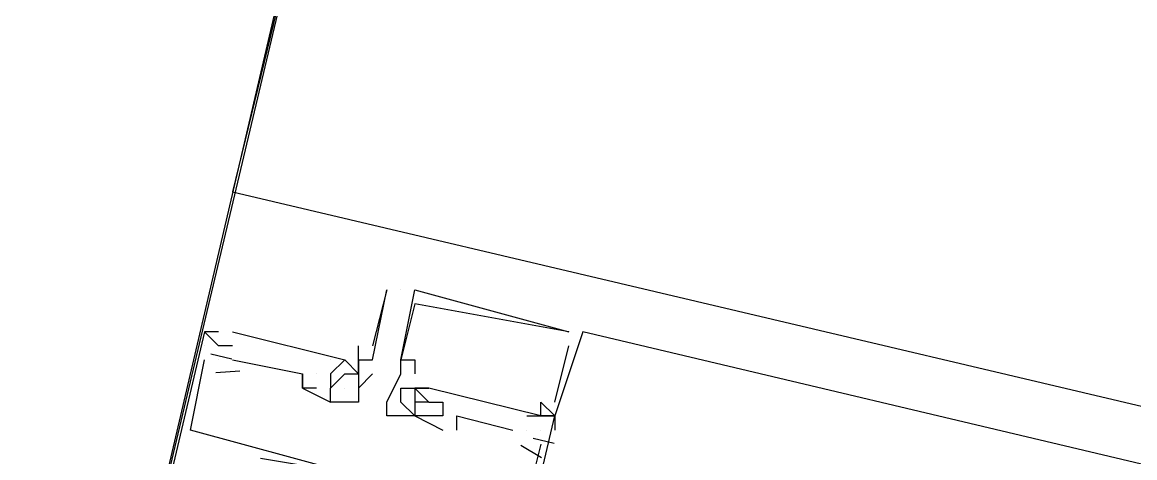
# Model space of a CAD drawing. Header units: feet. Extents: x -84 to 198, y -22 to 181.
# Drawn here: x 123.96 to 125.018, y 128.378 to 128.792 of the extents above; entities that cross this region are included whole.
import ezdxf

# ---------------------------------------------------------------- set-up
doc = ezdxf.new("R2010")
doc.units = ezdxf.units.FT
doc.layers.add('A-LINEA', color=7, linetype='CONTINUOUS')
doc.layers.add('A-MURO-CONCRETO', color=8, linetype='CONTINUOUS')

msp = doc.modelspace()

# ---------------------------------------------------------------- linework, layer by layer
at = {"layer": 'A-LINEA'}
for p, q in [((124.16, 128.6311), (133.8267, 126.3511)), ((124.3067, 128.5378), (124.3067, 128.5378)), ((124.32, 128.5378), (124.32, 128.5378)), ((124.3333, 128.5378), (124.3333, 128.5378)), ((124.3333, 128.5378), (124.3333, 128.5378)), ((124.3333, 128.5378), (124.3333, 128.5378)), ((124.3333, 128.5244), (124.3333, 128.5244)), ((124.3333, 128.5244), (124.3333, 128.5244)), ((124.3333, 128.5244), (124.3333, 128.5244)), ((124.1467, 128.4844), (124.1333, 128.4978)), ((124.1333, 128.4978), (124.1333, 128.4978)), ((124.1333, 128.4978), (124.1333, 128.4978)), ((124.1467, 128.4844), (124.1333, 128.4978)), ((124.1333, 128.4978), (124.1333, 128.4978)), ((124.1333, 128.4978), (124.1333, 128.4978)), ((124.1467, 128.4844), (124.1333, 128.4978)), ((124.1333, 128.4978), (124.1333, 128.4978)), ((124.1333, 128.4978), (124.1333, 128.4978)), ((124.1467, 128.4978), (124.1467, 128.4978)), ((124.1467, 128.4978), (124.1467, 128.4978)), ((124.1467, 128.4978), (124.1467, 128.4978)), ((124.16, 128.4978), (124.2667, 128.4711)), ((124.16, 128.4978), (124.16, 128.4978)), ((124.16, 128.4978), (124.2667, 128.4711)), ((124.16, 128.4978), (124.16, 128.4978)), ((124.16, 128.4978), (124.2667, 128.4711)), ((124.16, 128.4978), (124.16, 128.4978)), ((124.48, 128.4978), (124.48, 128.4978)), ((124.48, 128.4978), (124.48, 128.4978)), ((124.48, 128.4978), (124.48, 128.4978)), ((124.48, 128.4978), (124.48, 128.4978)), ((124.48, 128.4978), (124.48, 128.4978)), ((124.48, 128.4978), (124.48, 128.4978)), ((124.4933, 128.4978), (124.4933, 128.4978)), ((132.6667, 126.5644), (124.4933, 128.4978)), ((124.4933, 128.4978), (124.4933, 128.4978)), ((124.4933, 128.4978), (124.4933, 128.4978)), ((124.1333, 128.4844), (124.1333, 128.4844)), ((124.1333, 128.4844), (124.1333, 128.4844)), ((124.1333, 128.4844), (124.1333, 128.4844)), ((124.1333, 128.4844), (124.1333, 128.4844)), ((124.1333, 128.4844), (124.1333, 128.4844)), ((124.1333, 128.4844), (124.1333, 128.4844)), ((124.1467, 128.4844), (124.1467, 128.4844)), ((124.1467, 128.4844), (124.1467, 128.4844)), ((124.1467, 128.4844), (124.1467, 128.4844)), ((124.1467, 128.4844), (124.1467, 128.4844)), ((124.1467, 128.4844), (124.1467, 128.4844)), ((124.1467, 128.4844), (124.1467, 128.4844)), ((124.1467, 128.4844), (124.1467, 128.4844)), ((124.1467, 128.4844), (124.1467, 128.4844)), ((124.1467, 128.4844), (124.1467, 128.4844)), ((124.16, 128.4844), (124.16, 128.4844)), ((124.16, 128.4844), (124.16, 128.4844)), ((124.16, 128.4844), (124.16, 128.4844)), ((124.28, 128.4844), (124.28, 128.4844)), ((124.28, 128.4844), (124.28, 128.4844)), ((124.2933, 128.4844), (124.2933, 128.4844)), ((124.48, 128.4844), (124.48, 128.4844)), ((124.48, 128.4844), (124.48, 128.4844)), ((124.48, 128.4844), (124.48, 128.4844)), ((124.1333, 128.4711), (124.1333, 128.4711)), ((124.1333, 128.4711), (124.1333, 128.4711)), ((124.1333, 128.4711), (124.1333, 128.4711)), ((124.1394, 128.4768), (124.1594, 128.4721)), ((124.1394, 128.4768), (124.1594, 128.4721)), ((124.1394, 128.4768), (124.1594, 128.4721)), ((124.1467, 128.4711), (124.1467, 128.4711)), ((124.1467, 128.4711), (124.1467, 128.4711)), ((124.1467, 128.4711), (124.1467, 128.4711)), ((124.16, 128.4711), (124.16, 128.4711)), ((124.16, 128.4711), (124.16, 128.4711)), ((124.16, 128.4711), (124.16, 128.4711)), ((124.2533, 128.4578), (124.2667, 128.4711)), ((124.2533, 128.4711), (124.2533, 128.4711)), ((124.2533, 128.4578), (124.2667, 128.4711)), ((124.2533, 128.4711), (124.2533, 128.4711)), ((124.2533, 128.4578), (124.2667, 128.4711)), ((124.2533, 128.4711), (124.2533, 128.4711)), ((124.2667, 128.4711), (124.2667, 128.4711)), ((124.2667, 128.4711), (124.2667, 128.4711)), ((124.2667, 128.4711), (124.2667, 128.4711)), ((124.2667, 128.4711), (124.2667, 128.4711)), ((124.28, 128.4711), (124.28, 128.4711)), ((124.28, 128.4711), (124.28, 128.4711)), ((124.28, 128.4711), (124.28, 128.4711)), ((124.2933, 128.4711), (124.2933, 128.4711)), ((124.2933, 128.4711), (124.2933, 128.4711)), ((124.32, 128.4711), (124.32, 128.4711)), ((124.32, 128.4711), (124.32, 128.4711)), ((124.32, 128.4711), (124.32, 128.4711)), ((124.32, 128.4711), (124.32, 128.4711)), ((124.32, 128.4711), (124.32, 128.4711)), ((124.32, 128.4711), (124.32, 128.4711)), ((124.3333, 128.4711), (124.3333, 128.4711)), ((124.3333, 128.4711), (124.3333, 128.4711)), ((124.3333, 128.4711), (124.3333, 128.4711)), ((124.3333, 128.4711), (124.3333, 128.4711)), ((124.3333, 128.4711), (124.3333, 128.4711)), ((124.3333, 128.4711), (124.3333, 128.4711)), ((124.1442, 128.459), (124.1669, 128.4606)), ((124.1442, 128.459), (124.1669, 128.4606)), ((124.1442, 128.459), (124.1669, 128.4606)), ((124.2267, 128.4578), (124.2267, 128.4578)), ((124.2267, 128.4578), (124.2267, 128.4578)), ((124.2267, 128.4578), (124.2267, 128.4578)), ((124.2267, 128.4578), (124.2267, 128.4578)), ((124.2267, 128.4578), (124.2267, 128.4578)), ((124.2267, 128.4578), (124.2267, 128.4578)), ((124.24, 128.4578), (124.24, 128.4578)), ((124.24, 128.4578), (124.24, 128.4578)), ((124.24, 128.4578), (124.24, 128.4578)), ((124.24, 128.4578), (124.24, 128.4578)), ((124.24, 128.4578), (124.24, 128.4578)), ((124.24, 128.4578), (124.24, 128.4578)), ((124.2533, 128.4578), (124.2533, 128.4578)), ((124.2533, 128.4578), (124.2533, 128.4578)), ((124.2533, 128.4578), (124.2533, 128.4578)), ((124.2533, 128.4578), (124.2533, 128.4578)), ((124.2667, 128.4578), (124.2667, 128.4578)), ((124.28, 128.4578), (124.28, 128.4578)), ((124.28, 128.4578), (124.28, 128.4578)), ((124.28, 128.4578), (124.28, 128.4578)), ((124.28, 128.4578), (124.28, 128.4578)), ((124.2933, 128.4578), (124.2933, 128.4578)), ((124.2933, 128.4578), (124.2933, 128.4578)), ((124.32, 128.4578), (124.32, 128.4578)), ((124.32, 128.4578), (124.32, 128.4578)), ((124.32, 128.4578), (124.32, 128.4578)), ((124.3333, 128.4578), (124.3333, 128.4578)), ((124.3333, 128.4578), (124.3333, 128.4578)), ((124.3333, 128.4578), (124.3333, 128.4578)), ((124.2267, 128.4444), (124.2267, 128.4444)), ((124.2267, 128.4444), (124.2267, 128.4444)), ((124.2267, 128.4444), (124.2267, 128.4444)), ((124.2267, 128.4444), (124.2267, 128.4444)), ((124.2267, 128.4444), (124.2267, 128.4444)), ((124.2267, 128.4444), (124.2267, 128.4444)), ((124.24, 128.4444), (124.24, 128.4444)), ((124.24, 128.4444), (124.24, 128.4444)), ((124.24, 128.4444), (124.24, 128.4444)), ((124.2533, 128.4444), (124.2533, 128.4444)), ((124.2533, 128.4444), (124.2533, 128.4444)), ((124.2533, 128.4444), (124.2533, 128.4444)), ((124.2533, 128.4444), (124.2533, 128.4444)), ((124.2533, 128.4444), (124.2533, 128.4444)), ((124.2667, 128.4444), (124.2667, 128.4444)), ((124.28, 128.4444), (124.28, 128.4444)), ((124.32, 128.4444), (124.32, 128.4444)), ((124.32, 128.4444), (124.32, 128.4444)), ((124.32, 128.4444), (124.32, 128.4444)), ((124.3333, 128.4444), (124.3333, 128.4444)), ((124.3333, 128.4444), (124.3333, 128.4444)), ((124.3333, 128.4444), (124.3333, 128.4444)), ((124.3333, 128.4444), (124.3333, 128.4444)), ((124.3333, 128.4444), (124.3333, 128.4444)), ((124.3333, 128.4444), (124.3333, 128.4444)), ((124.3333, 128.4444), (124.3333, 128.4444)), ((124.3333, 128.4444), (124.3333, 128.4444)), ((124.3333, 128.4444), (124.3333, 128.4444)), ((124.3467, 128.4444), (124.3467, 128.4444)), ((124.3467, 128.4444), (124.3467, 128.4444)), ((124.3467, 128.4444), (124.3467, 128.4444)), ((124.3467, 128.4444), (124.3467, 128.4444)), ((124.3467, 128.4444), (124.3467, 128.4444)), ((124.3467, 128.4444), (124.3467, 128.4444)), ((124.3467, 128.4444), (124.3467, 128.4444)), ((124.3467, 128.4444), (124.3467, 128.4444)), ((124.3467, 128.4444), (124.3467, 128.4444)), ((124.2533, 128.4311), (124.2533, 128.4311)), ((124.2533, 128.4311), (124.2533, 128.4311)), ((124.2533, 128.4311), (124.2533, 128.4311)), ((124.2533, 128.4311), (124.2533, 128.4311)), ((124.2667, 128.4311), (124.2667, 128.4311)), ((124.28, 128.4311), (124.28, 128.4311)), ((124.28, 128.4311), (124.28, 128.4311)), ((124.3067, 128.4311), (124.3067, 128.4311)), ((124.3067, 128.4311), (124.3067, 128.4311)), ((124.3067, 128.4311), (124.3067, 128.4311)), ((124.32, 128.4311), (124.32, 128.4311)), ((124.32, 128.4311), (124.32, 128.4311)), ((124.32, 128.4311), (124.32, 128.4311)), ((124.3333, 128.4311), (124.3333, 128.4311)), ((124.3333, 128.4311), (124.3333, 128.4311)), ((124.3333, 128.4311), (124.3333, 128.4311)), ((124.3467, 128.4311), (124.3467, 128.4311)), ((124.3467, 128.4311), (124.3467, 128.4311)), ((124.3467, 128.4311), (124.3467, 128.4311)), ((124.3467, 128.4311), (124.3467, 128.4311)), ((124.3467, 128.4311), (124.3467, 128.4311)), ((124.3467, 128.4311), (124.3467, 128.4311)), ((124.36, 128.4311), (124.36, 128.4311)), ((124.36, 128.4311), (124.36, 128.4311)), ((124.36, 128.4311), (124.36, 128.4311)), ((124.4533, 128.4311), (124.4533, 128.4311)), ((124.4533, 128.4311), (124.4533, 128.4311)), ((124.4533, 128.4311), (124.4533, 128.4311)), ((124.4667, 128.4311), (124.4667, 128.4311)), ((124.4667, 128.4311), (124.4667, 128.4311)), ((124.4667, 128.4311), (124.4667, 128.4311)), ((124.3067, 128.4178), (124.3067, 128.4178)), ((124.3067, 128.4178), (124.3067, 128.4178)), ((124.3067, 128.4178), (124.3067, 128.4178)), ((124.3333, 128.4178), (124.3333, 128.4178)), ((124.3333, 128.4178), (124.3333, 128.4178)), ((124.3333, 128.4178), (124.3333, 128.4178)), ((124.3333, 128.4178), (124.3333, 128.4178)), ((124.3333, 128.4178), (124.3333, 128.4178)), ((124.3333, 128.4178), (124.3333, 128.4178)), ((124.3333, 128.4178), (124.3333, 128.4178)), ((124.3333, 128.4178), (124.3333, 128.4178)), ((124.3333, 128.4178), (124.3333, 128.4178)), ((124.3467, 128.4178), (124.3467, 128.4178)), ((124.3467, 128.4178), (124.3467, 128.4178)), ((124.3467, 128.4178), (124.3467, 128.4178)), ((124.36, 128.4178), (124.36, 128.4178)), ((124.36, 128.4178), (124.36, 128.4178)), ((124.36, 128.4178), (124.36, 128.4178)), ((124.3733, 128.4178), (124.3733, 128.4178)), ((124.3733, 128.4178), (124.3733, 128.4178)), ((124.3733, 128.4178), (124.3733, 128.4178)), ((124.44, 128.4178), (124.44, 128.4178)), ((124.44, 128.4178), (124.44, 128.4178)), ((124.44, 128.4178), (124.44, 128.4178)), ((124.4533, 128.4178), (124.4533, 128.4178)), ((124.4533, 128.4178), (124.4533, 128.4178)), ((124.4533, 128.4178), (124.4533, 128.4178)), ((124.4533, 128.4178), (124.4533, 128.4178)), ((124.4533, 128.4178), (124.4533, 128.4178)), ((124.4533, 128.4178), (124.4533, 128.4178)), ((124.4533, 128.4178), (124.4533, 128.4178)), ((124.4533, 128.4178), (124.4533, 128.4178)), ((124.4533, 128.4178), (124.4533, 128.4178)), ((124.4667, 128.4178), (124.4667, 128.4178)), ((124.4667, 128.4178), (124.4667, 128.4178)), ((124.4667, 128.4178), (124.4667, 128.4178)), ((124.4667, 128.4178), (124.4667, 128.4178)), ((124.4667, 128.4178), (124.4667, 128.4178)), ((124.4667, 128.4178), (124.4667, 128.4178)), ((124.4667, 128.4178), (124.4667, 128.4178)), ((124.4667, 128.4178), (124.4667, 128.4178)), ((124.4667, 128.4178), (124.4667, 128.4178)), ((124.4667, 128.4178), (124.4667, 128.4178)), ((124.4667, 128.4178), (124.4667, 128.4178)), ((124.4667, 128.4178), (124.4667, 128.4178)), ((124.12, 128.4044), (124.12, 128.4044)), ((124.12, 128.4044), (124.12, 128.4044)), ((124.12, 128.4044), (124.12, 128.4044)), ((124.36, 128.4044), (124.36, 128.4044)), ((124.36, 128.4044), (124.36, 128.4044)), ((124.36, 128.4044), (124.36, 128.4044)), ((124.3733, 128.4044), (124.3733, 128.4044)), ((124.3733, 128.4044), (124.3733, 128.4044)), ((124.3733, 128.4044), (124.3733, 128.4044)), ((124.4267, 128.4044), (124.4267, 128.4044)), ((124.4267, 128.4044), (124.4267, 128.4044)), ((124.4267, 128.4044), (124.4267, 128.4044)), ((124.44, 128.4044), (124.44, 128.4044)), ((124.44, 128.4044), (124.44, 128.4044)), ((124.44, 128.4044), (124.44, 128.4044)), ((124.4533, 128.4044), (124.4533, 128.4044)), ((124.4533, 128.4044), (124.4533, 128.4044)), ((124.4533, 128.4044), (124.4533, 128.4044)), ((124.4533, 128.4044), (124.4533, 128.4044)), ((124.4533, 128.4044), (124.4533, 128.4044)), ((124.4533, 128.4044), (124.4533, 128.4044)), ((124.4667, 128.4044), (124.4667, 128.4044)), ((124.4667, 128.4044), (124.4667, 128.4044)), ((124.4667, 128.4044), (124.4667, 128.4044)), ((124.446, 128.3968), (124.4661, 128.3921)), ((124.446, 128.3968), (124.4661, 128.3921)), ((124.446, 128.3968), (124.4661, 128.3921)), ((124.4343, 128.3899), (124.4538, 128.3784)), ((124.4343, 128.3899), (124.4538, 128.3784)), ((124.4343, 128.3899), (124.4538, 128.3784)), ((124.4533, 128.3911), (124.44, 128.3378)), ((124.4533, 128.3911), (124.44, 128.3378)), ((124.4533, 128.3911), (124.44, 128.3378)), ((124.4533, 128.3911), (124.4533, 128.3911)), ((124.4533, 128.3911), (124.4533, 128.3911)), ((124.4533, 128.3911), (124.4533, 128.3911))]:
    msp.add_line(p, q, dxfattribs=at)
for points in [[(124.3067, 145.1111), (120.72, 129.9644), (124.28, 129.1244), (124.16, 128.6311), (133.8267, 126.3511), (130.9867, 114.3778), (130.3867, 111.8711), (130.04, 110.4178), (135.96, 109.0178)], [(123.9733, 127.8311), (124.28, 129.1244), (119.9067, 130.1644), (119.6, 128.8578), (123.9733, 127.8311)], [(124.28, 128.4711), (124.28, 128.4578), (124.28, 128.4711), (124.2933, 128.4711), (124.3067, 128.5378), (124.3067, 128.5378), (124.2933, 128.4844)], [(124.3333, 128.4444), (124.3467, 128.4444), (124.3333, 128.4444), (124.3467, 128.4311), (124.3467, 128.4311), (124.3333, 128.4311), (124.3333, 128.4178), (124.3333, 128.4178), (124.3333, 128.4178), (124.3333, 128.4178), (124.3067, 128.4178), (124.3067, 128.4311), (124.32, 128.4578), (124.32, 128.4711), (124.3333, 128.5378), (124.48, 128.4978), (124.48, 128.4978)], [(124.3333, 128.4444), (124.3467, 128.4444), (124.3333, 128.4444), (124.3467, 128.4311), (124.3467, 128.4311), (124.3333, 128.4311), (124.3333, 128.4178), (124.3333, 128.4178), (124.3333, 128.4178), (124.3333, 128.4178), (124.3067, 128.4178), (124.3067, 128.4311), (124.32, 128.4578), (124.32, 128.4711), (124.3333, 128.5378), (124.48, 128.4978), (124.48, 128.4978)], [(124.3333, 128.4444), (124.3467, 128.4444), (124.3333, 128.4444), (124.3467, 128.4311), (124.3467, 128.4311), (124.3333, 128.4311), (124.3333, 128.4178), (124.3333, 128.4178), (124.3333, 128.4178), (124.3333, 128.4178), (124.3067, 128.4178), (124.3067, 128.4311), (124.32, 128.4578), (124.32, 128.4711), (124.3333, 128.5378), (124.48, 128.4978), (124.48, 128.4978)], [(124.48, 128.4978), (124.3333, 128.5244), (124.3333, 128.5244), (124.32, 128.4711)], [(124.48, 128.4978), (124.3333, 128.5244), (124.3333, 128.5244), (124.32, 128.4711)], [(124.48, 128.4978), (124.3333, 128.5244), (124.3333, 128.5244), (124.32, 128.4711)], [(124.1467, 128.4978), (124.1467, 128.4978), (124.1333, 128.4978), (123.9733, 127.8178), (124.1333, 127.7778), (124.1333, 127.8044), (124.12, 127.8044), (124.1333, 127.8044), (124.12, 127.7911), (124.0933, 127.8044), (124.1067, 127.8044), (124.0133, 127.8311), (124.0133, 127.8444), (124.0133, 127.8311)], [(124.1467, 128.4978), (124.1467, 128.4978), (124.1333, 128.4978), (123.9733, 127.8178), (124.1333, 127.7778), (124.1333, 127.8044), (124.12, 127.8044), (124.1333, 127.8044), (124.12, 127.7911), (124.0933, 127.8044), (124.1067, 127.8044), (124.0133, 127.8311), (124.0133, 127.8444), (124.0133, 127.8311)], [(124.1467, 128.4978), (124.1467, 128.4978), (124.1333, 128.4978), (123.9733, 127.8178), (124.1333, 127.7778), (124.1333, 127.8044), (124.12, 127.8044), (124.1333, 127.8044), (124.12, 127.7911), (124.0933, 127.8044), (124.1067, 127.8044), (124.0133, 127.8311), (124.0133, 127.8444), (124.0133, 127.8311)], [(124.4933, 128.4978), (124.4667, 128.4178), (124.4533, 128.4178), (124.4533, 128.4311), (124.4667, 128.4178)], [(124.4933, 128.4978), (124.4667, 128.4178), (124.4533, 128.4178), (124.4533, 128.4311), (124.4667, 128.4178)], [(124.4933, 128.4978), (124.4667, 128.4178), (124.4533, 128.4178), (124.4533, 128.4311), (124.4667, 128.4178)], [(124.16, 128.4844), (124.16, 128.4844), (124.1467, 128.4844), (124.1467, 128.4844)], [(124.16, 128.4844), (124.16, 128.4844), (124.1467, 128.4844), (124.1467, 128.4844)], [(124.16, 128.4844), (124.16, 128.4844), (124.1467, 128.4844), (124.1467, 128.4844)], [(124.28, 128.4711), (124.28, 128.4711), (124.28, 128.4844)], [(124.28, 128.4844), (124.28, 128.4844), (124.28, 128.4844), (124.28, 128.4844)], [(124.4667, 128.4311), (124.48, 128.4844), (124.48, 128.4844)], [(124.4667, 128.4311), (124.48, 128.4844), (124.48, 128.4844)], [(124.4667, 128.4311), (124.48, 128.4844), (124.48, 128.4844)], [(124.1867, 128.3778), (124.2667, 128.3644), (124.12, 128.4044), (124.1333, 128.4711)], [(124.1867, 128.3778), (124.2667, 128.3644), (124.12, 128.4044), (124.1333, 128.4711)], [(124.1867, 128.3778), (124.2667, 128.3644), (124.12, 128.4044), (124.1333, 128.4711)], [(124.16, 128.4711), (124.2267, 128.4578), (124.2267, 128.4444), (124.2533, 128.4311), (124.2533, 128.4444)], [(124.16, 128.4711), (124.2267, 128.4578), (124.2267, 128.4444), (124.2533, 128.4311), (124.2533, 128.4444)], [(124.16, 128.4711), (124.2267, 128.4578), (124.2267, 128.4444), (124.2533, 128.4311), (124.2533, 128.4444)], [(124.28, 128.4578), (124.2667, 128.4711), (124.2533, 128.4578), (124.2533, 128.4578), (124.2533, 128.4444), (124.2533, 128.4444), (124.2533, 128.4444)], [(124.32, 128.4711), (124.3333, 128.4711), (124.3333, 128.4711), (124.3333, 128.4578), (124.3333, 128.4578)], [(124.32, 128.4711), (124.3333, 128.4711), (124.3333, 128.4711), (124.3333, 128.4578), (124.3333, 128.4578)], [(124.32, 128.4711), (124.3333, 128.4711), (124.3333, 128.4711), (124.3333, 128.4578), (124.3333, 128.4578)], [(124.24, 128.4444), (124.2267, 128.4444), (124.2267, 128.4578)], [(124.24, 128.4444), (124.2267, 128.4444), (124.2267, 128.4578)], [(124.24, 128.4444), (124.2267, 128.4444), (124.2267, 128.4578)], [(124.2533, 128.4444), (124.2667, 128.4578), (124.28, 128.4578), (124.28, 128.4311), (124.2667, 128.4311)], [(124.2933, 128.4578), (124.28, 128.4444), (124.28, 128.4311), (124.2533, 128.4311), (124.2533, 128.4311)], [(124.3333, 128.4444), (124.3333, 128.4178), (124.32, 128.4311), (124.32, 128.4444), (124.3333, 128.4444)], [(124.3333, 128.4444), (124.3333, 128.4178), (124.32, 128.4311), (124.32, 128.4444), (124.3333, 128.4444)], [(124.3333, 128.4444), (124.3333, 128.4178), (124.32, 128.4311), (124.32, 128.4444), (124.3333, 128.4444)], [(124.44, 128.4178), (124.44, 128.4178), (124.4533, 128.4178), (124.3467, 128.4444), (124.3333, 128.4444)], [(124.3333, 128.4444), (124.3467, 128.4311), (124.36, 128.4311), (124.36, 128.4178), (124.3467, 128.4178), (124.3333, 128.4178), (124.36, 128.4044)], [(124.44, 128.4178), (124.44, 128.4178), (124.4533, 128.4178), (124.3467, 128.4444), (124.3333, 128.4444)], [(124.3333, 128.4444), (124.3467, 128.4311), (124.36, 128.4311), (124.36, 128.4178), (124.3467, 128.4178), (124.3333, 128.4178), (124.36, 128.4044)], [(124.44, 128.4178), (124.44, 128.4178), (124.4533, 128.4178), (124.3467, 128.4444), (124.3333, 128.4444)], [(124.3333, 128.4444), (124.3467, 128.4311), (124.36, 128.4311), (124.36, 128.4178), (124.3467, 128.4178), (124.3333, 128.4178), (124.36, 128.4044)], [(124.08, 127.8311), (124.08, 127.8178), (124.16, 127.7911), (124.16, 127.7778), (124.3067, 127.7378), (124.4667, 128.4178)], [(124.08, 127.8311), (124.08, 127.8178), (124.16, 127.7911), (124.16, 127.7778), (124.3067, 127.7378), (124.4667, 128.4178)], [(124.08, 127.8311), (124.08, 127.8178), (124.16, 127.7911), (124.16, 127.7778), (124.3067, 127.7378), (124.4667, 128.4178)], [(124.3733, 128.4044), (124.3733, 128.4178), (124.4267, 128.4044)], [(124.3733, 128.4044), (124.3733, 128.4178), (124.4267, 128.4044)], [(124.3733, 128.4044), (124.3733, 128.4178), (124.4267, 128.4044)], [(124.4533, 128.4178), (124.4667, 128.4178), (124.4667, 128.4044)], [(124.4533, 128.4178), (124.4667, 128.4178), (124.4667, 128.4044)], [(124.4533, 128.4178), (124.4667, 128.4178), (124.4667, 128.4044)]]:
    msp.add_lwpolyline(points, dxfattribs=at)
at = {"layer": 'A-MURO-CONCRETO'}
msp.add_lwpolyline([(119.6, 128.8578), (124.2133, 128.8578), (123.9733, 127.8311), (119.6, 128.8578), (119.6, 128.8578)], dxfattribs=at)

doc.saveas('drawing.dxf')
